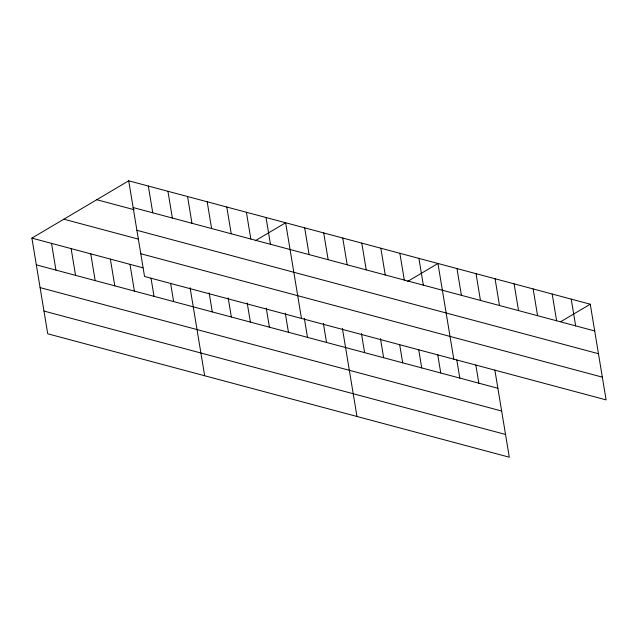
<?xml version="1.0" encoding="UTF-8"?>
<svg xmlns="http://www.w3.org/2000/svg" width="638" height="638" viewBox="0 0 638 638"><rect width="100%" height="100%" fill="white"/><g stroke="black" fill="none" stroke-linecap="round" stroke-linejoin="round"><path stroke-width="0.96" d="M494.881 370.12L509.291 457.199L47.738 333.794L31.9 238.118L128.709 180.801L590.262 304.206L606.1 399.882L144.547 276.477L128.709 180.801M255.367 240.678L285.633 222.758L301.471 318.434M407.682 281.398L437.947 263.486L453.785 359.162M560.834 321.632L590.262 304.206M133.135 207.557L594.688 330.962M96.761 199.718L134.124 209.703M136.899 230.302L598.452 353.707M63.848 219.201L138.574 239.178M140.783 253.733L602.336 377.138M31.9 238.118L143.056 267.832M36.326 264.866L497.879 388.271M40.09 287.61L501.651 411.016M43.974 311.049L505.527 434.454M571.225 299.118L575.651 325.866M552.181 294.03L556.615 320.778M533.145 288.934L537.571 315.69M514.108 283.846L518.534 310.594M495.064 278.758L499.49 305.506M476.028 273.662L480.454 300.418M475.836 365.032L478.843 383.183M456.983 268.574L461.418 295.33M456.8 359.936L459.807 378.095M437.764 354.848L440.762 372.999M418.911 258.39L423.337 285.146M418.719 349.76L421.726 367.911M399.866 253.302L404.301 280.058M399.683 344.664L402.69 362.823M380.83 248.214L385.256 274.962M380.487 338.619L383.645 357.727M361.794 243.126L366.22 269.874M361.443 333.53L364.609 352.639M342.75 238.03L347.184 264.786M342.407 328.442L356.977 416.47M323.713 232.942L328.139 259.69M323.37 323.346L326.528 342.462M304.677 227.854L309.103 254.602M304.326 318.258L307.492 337.366M285.29 313.17L288.456 332.278M266.022 217.518L270.448 244.266M266.253 308.082L269.411 327.19M246.404 212.271L250.83 239.027M247.209 302.986L250.375 322.094M226.785 207.023L231.219 233.779M228.173 297.898L231.339 317.006M207.175 201.783L211.601 228.532M209.136 292.81L212.294 311.918M187.556 196.536L191.982 223.292M190.092 287.714L204.67 375.75M167.938 191.288L172.372 218.044M170.633 283.431L173.64 301.583M148.319 186.049L152.753 212.797M151.023 278.184L154.021 296.335M129.977 264.339L134.411 291.095M110.366 259.092L114.792 285.848M90.748 253.852L95.174 280.6M71.129 248.605L75.563 275.361M51.518 243.357L55.945 270.113"/></g></svg>
